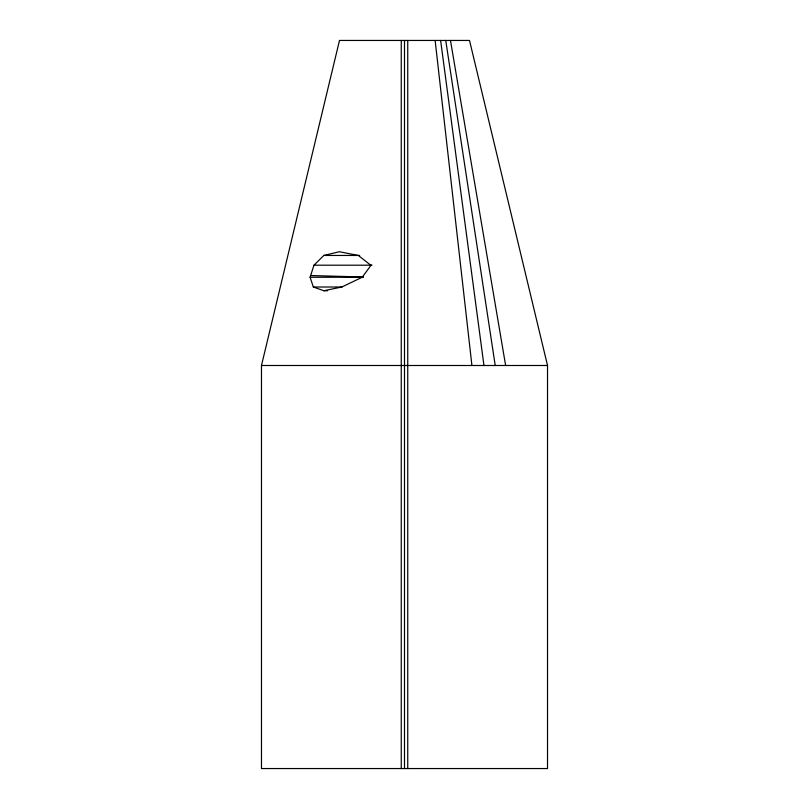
<?xml version="1.0" encoding="UTF-8"?>
<svg xmlns="http://www.w3.org/2000/svg" width="809" height="809" viewBox="0 0 809 809"><rect width="100%" height="100%" fill="white"/><g stroke="black" fill="none" stroke-linecap="round" stroke-linejoin="round"><path stroke-width="1.21" d="M261.479 365.496L339.487 40.45L469.513 40.45L547.521 365.496L547.521 768.55L261.479 768.55L261.479 365.496L547.521 365.496M327.574 290.734L323.873 290.734L313.326 287.013L310.11 277.254L313.963 265.2L323.853 255.452L339.335 251.73L358.377 255.452L370.006 264.634L371.998 265.2M371.098 265.2L362.189 277.254L341.803 287.013L323.873 290.734M323.853 255.452L359.651 255.452M313.963 265.2L370.734 265.2M310.11 277.254L363.15 277.254M313.326 287.013L342.035 287.013M310.646 275.535L363.231 277.012M450.471 40.45L505.635 365.496M445.739 40.45L495.229 365.496M440.622 40.45L483.954 365.496M435.141 40.45L471.92 365.496M407.746 40.45L407.746 768.55M404.5 40.45L404.5 768.55M401.254 40.45L401.254 768.55"/></g></svg>
